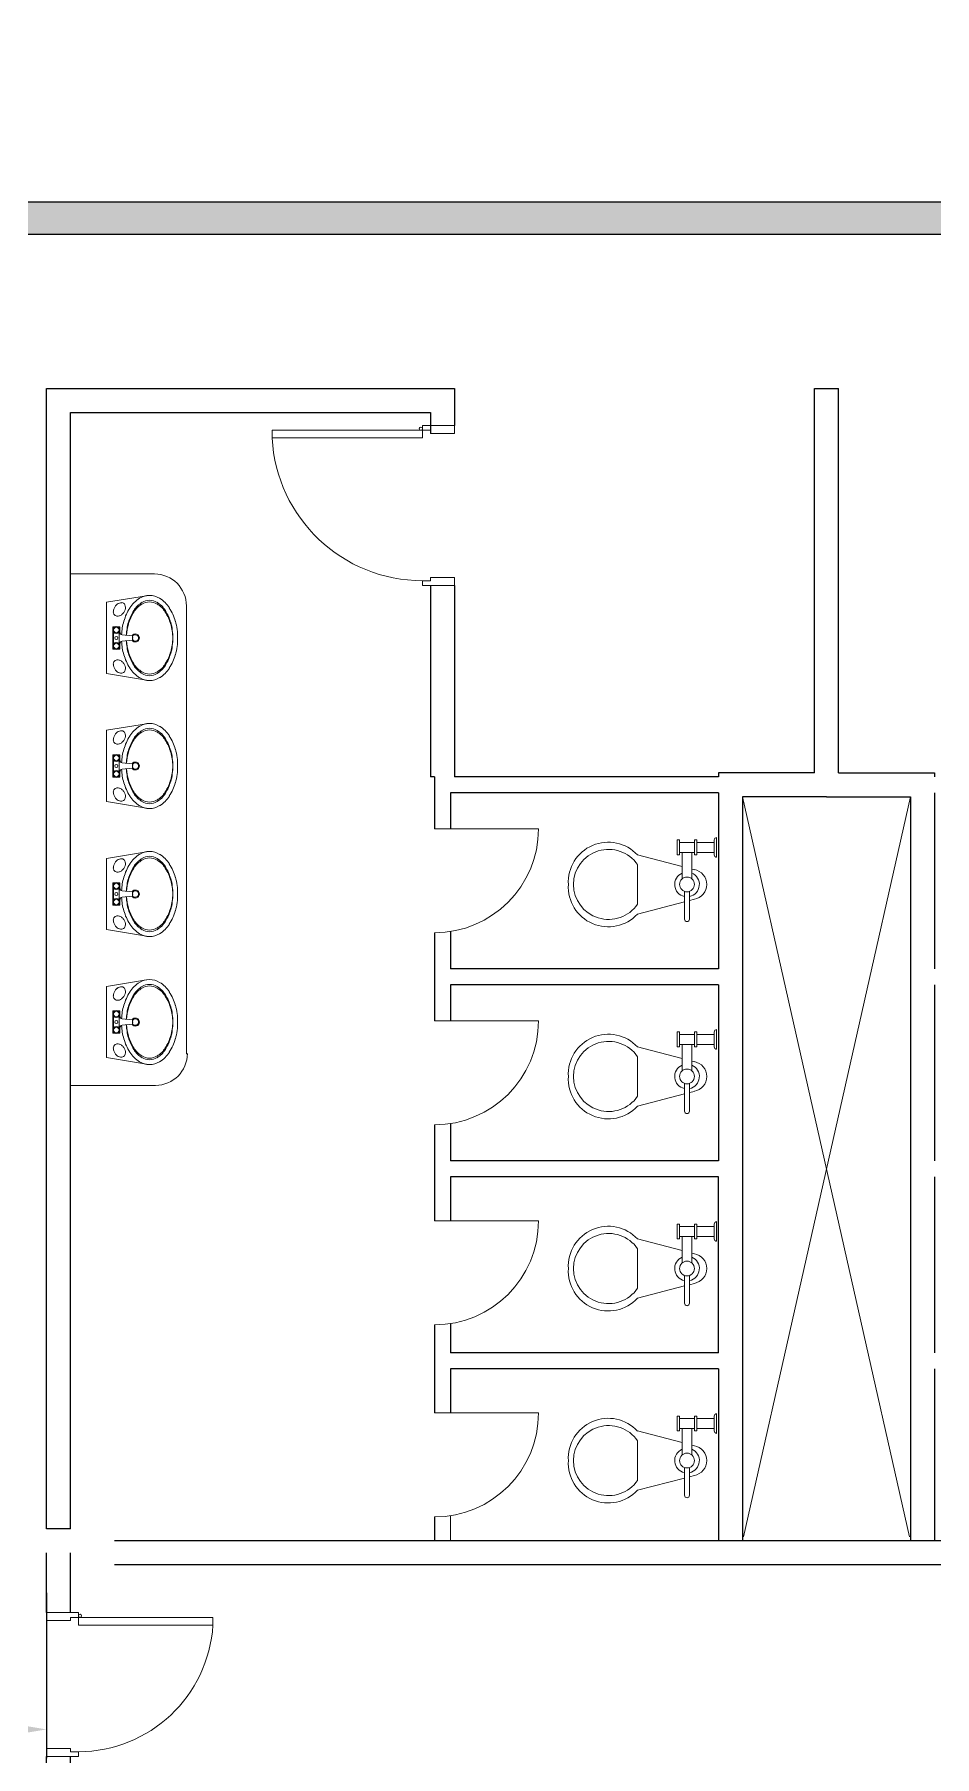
# Model space of a CAD drawing. Extents: x -3700 to 3801, y 313 to 399.
# Drawn here: x 46.05 to 51.68, y 337.73 to 348.49 of the extents above; entities that cross this region are included whole.
import ezdxf
from ezdxf import colors
from ezdxf.entities.mleader import LeaderData, LeaderLine
from ezdxf.math import Vec2, Vec3

# ---------------------------------------------------------------- set-up
doc = ezdxf.new("R2010")
doc.units = 0
doc.header["$LTSCALE"] = 0.15
doc.layers.get('Defpoints').update_dxf_attribs({"color": 252})
for name, color, linetype in [('0 sockets', 252, 'Continuous'), ('0 sound', 252, 'Continuous'), ('0 WIRINF', 2, 'Continuous'), ('CPTOOLS-TRAY', 1, 'Continuous')]:
    doc.layers.add(name, color=color, linetype=linetype)
for name, color, linetype, lineweight in [('anal', 252, 'Continuous', 20), ('DOOR', 252, 'Continuous', 20), ('FIXT', 252, 'Continuous', 9), ('FUR', 252, 'Continuous', 9), ('sofa', 252, 'Continuous', 9), ('wall', 252, 'Continuous', 30), ('WC', 252, 'Continuous', 9)]:
    doc.layers.add(name, color=color, linetype=linetype, lineweight=lineweight)
doc.dimstyles.get("Standard").update_dxf_attribs({"dimtxt": 0.18, "dimasz": 0.18, "dimexe": 0.18, "dimexo": 0.0625, "dimgap": 0.09, "dimtad": 0, "dimtih": 1, "dimtoh": 1, "dimdec": 4, "dimzin": 0, "dimdsep": 46, "dimtxsty": 'Standard', "dimcen": 0.09, "dimadec": 0, "dimazin": 0, "dimtfac": 1, "dimtdec": 4, "dimtofl": 0, "dimtmove": 0, "dimatfit": 3, "dimfxl": 1, "dimtolj": 1, "dimtzin": 0, "dimarcsym": 0})

# ---------------------------------------------------------------- blocks, each defined once
blk = doc.blocks.new('D90')
at = {"layer": 'DOOR'}
for points in [[(0.03, 0.2), (0.03, 1.04), (0.078, 1.04), (0.078, 0.2)], [(0.03, 0.2), (0, 0.2), (0, 0), (0.05, 0), (0.05, 0.15), (0.03, 0.15)], [(0.87, 0.2), (0.9, 0.2), (0.9, 0), (0.85, 0), (0.85, 0.15), (0.87, 0.15)]]:
    blk.add_lwpolyline(points, close=True, dxfattribs=at)
blk.add_circle((0.02, 0.21), 0.01, dxfattribs=at)
blk.add_arc((0.025, 0.197), 0.845, 0.2218, 86.3889, dxfattribs=at)
blk = doc.blocks.new('D100')
at = {"layer": 'DOOR'}
for points in [[(0.03, 0.2), (0.03, 1.14), (0.078, 1.14), (0.078, 0.2)], [(0.03, 0.2), (0, 0.2), (0, 0), (0.05, 0), (0.05, 0.15), (0.03, 0.15)], [(0.97, 0.2), (1, 0.2), (1, 0), (0.95, 0), (0.95, 0.15), (0.97, 0.15)]]:
    blk.add_lwpolyline(points, close=True, dxfattribs=at)
blk.add_circle((0.02, 0.21), 0.01, dxfattribs=at)
blk.add_arc((0.029, 0.2), 0.941, 0.0029, 86.9663, dxfattribs=at)
blk = doc.blocks.new('ARCH')
at = {"layer": 'anal'}
for p, q in [((46.275, 345.117), (46.8, 345.117)), ((47, 344.917), (47, 342.117)), ((46.806, 341.921), (46.275, 341.921))]:
    blk.add_line(p, q, dxfattribs=at)
for centre, start, end in [((46.8, 344.917), 0, 90), ((46.806, 342.121), 270, 0)]:
    blk.add_arc(centre, 0.2, start, end, dxfattribs=at)
at = {"layer": 'DOOR'}
for p, q in [((48.55, 343.525), (49.2, 343.525)), ((48.55, 342.325), (49.2, 342.325)), ((48.55, 341.075), (49.2, 341.075)), ((48.55, 339.875), (49.2, 339.875))]:
    blk.add_line(p, q, dxfattribs=at)
for centre in [(48.55, 343.525), (48.55, 342.325), (48.55, 341.075), (48.55, 339.875)]:
    blk.add_arc(centre, 0.65, 270, 0, dxfattribs=at)
at = {"layer": 'FIXT'}
for p, q in [((46.75, 344.981), (46.5, 344.94)), ((46.5, 344.94), (46.5, 344.495)), ((46.544, 344.786), (46.539, 344.787)), ((46.553, 344.787), (46.539, 344.787)), ((46.539, 344.787), (46.539, 344.647)), ((46.544, 344.786), (46.544, 344.78)), ((46.551, 344.786), (46.544, 344.786)), ((46.584, 344.787), (46.571, 344.787)), ((46.58, 344.786), (46.573, 344.786)), ((46.58, 344.786), (46.584, 344.787)), ((46.58, 344.786), (46.58, 344.78)), ((46.584, 344.787), (46.584, 344.756)), ((46.544, 344.754), (46.544, 344.68)), ((46.58, 344.754), (46.58, 344.68)), ((46.584, 344.647), (46.584, 344.678)), ((46.662, 344.73), (46.598, 344.737)), ((46.662, 344.704), (46.598, 344.697)), ((46.664, 344.731), (46.616, 344.735)), ((46.664, 344.703), (46.616, 344.699)), ((46.662, 344.73), (46.664, 344.731)), ((46.662, 344.704), (46.664, 344.703)), ((46.544, 344.648), (46.539, 344.647)), ((46.553, 344.647), (46.539, 344.647)), ((46.544, 344.648), (46.544, 344.654)), ((46.551, 344.648), (46.544, 344.648)), ((46.584, 344.647), (46.571, 344.647)), ((46.58, 344.648), (46.573, 344.648)), ((46.58, 344.648), (46.58, 344.654)), ((46.58, 344.648), (46.584, 344.647)), ((46.5, 344.495), (46.75, 344.453)), ((46.75, 344.181), (46.5, 344.14)), ((46.5, 344.14), (46.5, 343.695)), ((46.544, 343.986), (46.539, 343.987)), ((46.553, 343.987), (46.539, 343.987)), ((46.539, 343.987), (46.539, 343.847)), ((46.544, 343.986), (46.544, 343.98)), ((46.551, 343.986), (46.544, 343.986)), ((46.544, 343.954), (46.544, 343.88)), ((46.584, 343.987), (46.571, 343.987)), ((46.58, 343.986), (46.573, 343.986)), ((46.58, 343.986), (46.584, 343.987)), ((46.58, 343.986), (46.58, 343.98)), ((46.58, 343.954), (46.58, 343.88)), ((46.584, 343.987), (46.584, 343.956)), ((46.662, 343.93), (46.598, 343.937)), ((46.664, 343.931), (46.616, 343.935)), ((46.662, 343.93), (46.664, 343.931)), ((46.544, 343.848), (46.539, 343.847)), ((46.553, 343.847), (46.539, 343.847)), ((46.544, 343.848), (46.544, 343.854)), ((46.551, 343.848), (46.544, 343.848)), ((46.584, 343.847), (46.571, 343.847)), ((46.58, 343.848), (46.573, 343.848)), ((46.58, 343.848), (46.58, 343.854)), ((46.58, 343.848), (46.584, 343.847)), ((46.584, 343.847), (46.584, 343.878)), ((46.662, 343.904), (46.598, 343.897)), ((46.664, 343.903), (46.616, 343.899)), ((46.662, 343.904), (46.664, 343.903)), ((46.5, 343.695), (46.75, 343.653)), ((46.75, 343.381), (46.5, 343.34)), ((46.5, 343.34), (46.5, 342.895)), ((46.539, 343.187), (46.539, 343.047)), ((46.544, 343.186), (46.539, 343.187)), ((46.553, 343.187), (46.539, 343.187)), ((46.544, 343.186), (46.544, 343.18)), ((46.551, 343.186), (46.544, 343.186)), ((46.584, 343.187), (46.571, 343.187)), ((46.58, 343.186), (46.573, 343.186)), ((46.58, 343.186), (46.584, 343.187)), ((46.58, 343.186), (46.58, 343.18)), ((46.584, 343.187), (46.584, 343.156)), ((46.544, 343.154), (46.544, 343.08)), ((46.544, 343.048), (46.544, 343.054)), ((46.58, 343.154), (46.58, 343.08)), ((46.58, 343.048), (46.58, 343.054)), ((46.584, 343.047), (46.584, 343.078)), ((46.662, 343.13), (46.598, 343.137)), ((46.662, 343.104), (46.598, 343.097)), ((46.664, 343.131), (46.616, 343.135)), ((46.664, 343.103), (46.616, 343.099)), ((46.662, 343.13), (46.664, 343.131)), ((46.662, 343.104), (46.664, 343.103)), ((46.544, 343.048), (46.539, 343.047)), ((46.553, 343.047), (46.539, 343.047)), ((46.551, 343.048), (46.544, 343.048)), ((46.584, 343.047), (46.571, 343.047)), ((46.58, 343.048), (46.573, 343.048)), ((46.58, 343.048), (46.584, 343.047)), ((46.5, 342.895), (46.75, 342.853)), ((46.75, 342.581), (46.5, 342.54)), ((46.5, 342.54), (46.5, 342.095)), ((46.544, 342.386), (46.539, 342.387)), ((46.553, 342.387), (46.539, 342.387)), ((46.539, 342.387), (46.539, 342.247)), ((46.544, 342.386), (46.544, 342.38)), ((46.551, 342.386), (46.544, 342.386)), ((46.544, 342.354), (46.544, 342.28)), ((46.584, 342.387), (46.571, 342.387)), ((46.58, 342.386), (46.573, 342.386)), ((46.58, 342.386), (46.584, 342.387)), ((46.58, 342.386), (46.58, 342.38)), ((46.58, 342.354), (46.58, 342.28)), ((46.584, 342.387), (46.584, 342.356)), ((46.662, 342.33), (46.598, 342.337)), ((46.662, 342.304), (46.598, 342.297)), ((46.664, 342.331), (46.616, 342.335)), ((46.664, 342.303), (46.616, 342.299)), ((46.662, 342.33), (46.664, 342.331)), ((46.662, 342.304), (46.664, 342.303)), ((46.544, 342.248), (46.539, 342.247)), ((46.553, 342.247), (46.539, 342.247)), ((46.544, 342.248), (46.544, 342.254)), ((46.551, 342.248), (46.544, 342.248)), ((46.584, 342.247), (46.571, 342.247)), ((46.58, 342.248), (46.573, 342.248)), ((46.58, 342.248), (46.58, 342.254)), ((46.58, 342.248), (46.584, 342.247)), ((46.584, 342.247), (46.584, 342.278)), ((46.5, 342.095), (46.75, 342.053))]:
    blk.add_line(p, q, dxfattribs=at)
for centre, radius in [((46.562, 344.767), 0.022), ((46.562, 344.767), 0.0173), ((46.562, 344.667), 0.022), ((46.562, 344.667), 0.0173), ((46.562, 344.717), 0.0095), ((46.562, 343.967), 0.022), ((46.562, 343.967), 0.0173), ((46.562, 343.917), 0.0095), ((46.562, 343.867), 0.022), ((46.562, 343.867), 0.0173), ((46.562, 343.167), 0.022), ((46.562, 343.167), 0.0173), ((46.562, 343.067), 0.022), ((46.562, 343.067), 0.0173), ((46.562, 343.117), 0.0095), ((46.562, 342.367), 0.022), ((46.562, 342.367), 0.0173), ((46.562, 342.317), 0.0095), ((46.562, 342.267), 0.022), ((46.562, 342.267), 0.0173)]:
    blk.add_circle(centre, radius, dxfattribs=at)
for centre, radius, start, end in [((46.591, 344.883), 0.0477, 162.1518, 181.6897), ((46.579, 344.882), 0.036, 181.6897, 205.9295), ((46.606, 344.878), 0.0632, 145, 162.1518), ((46.606, 344.878), 0.0632, 127.8482, 145), ((46.596, 344.89), 0.0477, 108.3103, 127.8482), ((46.592, 344.901), 0.036, 84.0705, 108.3103), ((46.594, 344.914), 0.0237, 55, 84.0705), ((46.594, 344.914), 0.0237, 25.9295, 55), ((46.884, 344.747), 0.285, 146.5346, 164.6876), ((46.556, 344.913), 0.0632, 325, 342.1518), ((46.583, 344.908), 0.036, 1.6897, 25.9295), ((46.571, 344.908), 0.0477, 342.1518, 1.6897), ((46.884, 344.747), 0.255, 146.5346, 164.6876), ((46.814, 344.794), 0.202, 122.0725, 146.5346), ((46.814, 344.794), 0.172, 122.0725, 146.5346), ((46.814, 344.784), 0.172, 122.0725, 146.5346), ((46.769, 344.864), 0.119, 90, 122.0725), ((46.769, 344.864), 0.0886, 90, 122.0725), ((46.769, 344.854), 0.0886, 90, 122.0725), ((46.769, 344.864), 0.119, 57.9275, 90), ((46.769, 344.864), 0.0886, 57.9275, 90), ((46.769, 344.854), 0.0886, 57.9275, 90), ((46.725, 344.794), 0.172, 33.4654, 57.9275), ((46.725, 344.784), 0.172, 33.4654, 57.9275), ((46.725, 344.794), 0.202, 33.4654, 57.9275), ((46.655, 344.747), 0.255, 15.3124, 33.4654), ((46.655, 344.747), 0.285, 15.3124, 33.4654), ((46.533, 344.767), 0.0115, 315.8561, 44.1439), ((46.568, 344.877), 0.0237, 205.9295, 235), ((46.568, 344.877), 0.0237, 235, 264.0705), ((46.562, 344.796), 0.0115, 225.8561, 314.1439), ((46.569, 344.889), 0.036, 264.0705, 288.3103), ((46.591, 344.767), 0.0115, 135.8561, 224.1439), ((46.566, 344.9), 0.0477, 288.3103, 307.8482), ((46.556, 344.913), 0.0632, 307.8482, 325), ((46.994, 344.717), 0.4, 164.6876, 176.8829), ((46.994, 344.717), 0.37, 164.6876, 177.3133), ((46.994, 344.707), 0.37, 164.6876, 175.771), ((46.884, 344.737), 0.255, 146.5346, 164.6876), ((46.655, 344.737), 0.255, 15.3124, 33.4654), ((46.545, 344.717), 0.37, 0, 15.3124), ((46.545, 344.707), 0.37, 1.5476, 15.3124), ((46.545, 344.717), 0.4, 0, 15.3124), ((46.533, 344.667), 0.0115, 315.8561, 44.1439), ((46.562, 344.738), 0.0115, 45.8561, 134.1439), ((46.562, 344.696), 0.0115, 225.8561, 314.1439), ((46.591, 344.667), 0.0115, 135.8561, 224.1439), ((46.6, 344.757), 0.02, 186.6527, 264.0223), ((46.6, 344.677), 0.02, 95.9777, 173.3473), ((46.604, 344.756), 0.02, 180, 254.9387), ((46.604, 344.678), 0.02, 105.0613, 180), ((46.994, 344.717), 0.4, 183.1171, 195.3124), ((46.994, 344.717), 0.37, 182.6867, 195.3124), ((46.994, 344.727), 0.37, 184.229, 195.3124), ((46.681, 344.717), 0.025, 211.8827, 148.1173), ((46.565, 344.717), 0.0978, 352.2121, 7.7879), ((46.681, 344.717), 0.02, 90, 148.5007), ((46.565, 344.717), 0.099, 351.872, 8.128), ((46.681, 344.717), 0.02, 211.4993, 270), ((46.681, 344.717), 0.02, 270, 90), ((46.545, 344.727), 0.37, 344.6876, 358.4524), ((46.545, 344.717), 0.37, 344.6876, 0), ((46.545, 344.717), 0.4, 344.6876, 0), ((46.579, 344.552), 0.036, 154.0705, 178.3103), ((46.568, 344.557), 0.0237, 125, 154.0705), ((46.562, 344.638), 0.0115, 45.8561, 134.1439), ((46.568, 344.557), 0.0237, 95.9295, 125), ((46.569, 344.545), 0.036, 71.6897, 95.9295), ((46.566, 344.534), 0.0477, 52.1518, 71.6897), ((46.556, 344.522), 0.0632, 35, 52.1518), ((46.884, 344.687), 0.285, 195.3124, 213.4654), ((46.556, 344.522), 0.0632, 17.8482, 35), ((46.884, 344.697), 0.255, 195.3124, 213.4654), ((46.884, 344.687), 0.255, 195.3124, 213.4654), ((46.655, 344.697), 0.255, 326.5346, 344.6876), ((46.655, 344.687), 0.255, 326.5346, 344.6876), ((46.655, 344.687), 0.285, 326.5346, 344.6876), ((46.591, 344.551), 0.0477, 178.3103, 197.8482), ((46.606, 344.556), 0.0632, 197.8482, 215), ((46.606, 344.556), 0.0632, 215, 232.1518), ((46.596, 344.544), 0.0477, 232.1518, 251.6897), ((46.592, 344.533), 0.036, 251.6897, 275.9295), ((46.594, 344.521), 0.0237, 275.9295, 305), ((46.594, 344.521), 0.0237, 305, 334.0705), ((46.583, 344.526), 0.036, 334.0705, 358.3103), ((46.571, 344.526), 0.0477, 358.3103, 17.8482), ((46.814, 344.64), 0.202, 213.4654, 237.9275), ((46.814, 344.65), 0.172, 213.4654, 237.9275), ((46.814, 344.64), 0.172, 213.4654, 237.9275), ((46.769, 344.57), 0.119, 237.9275, 270), ((46.769, 344.58), 0.0886, 237.9275, 270), ((46.769, 344.57), 0.0886, 237.9275, 270), ((46.769, 344.58), 0.0886, 270, 302.0725), ((46.769, 344.57), 0.0886, 270, 302.0725), ((46.769, 344.57), 0.119, 270, 302.0725), ((46.725, 344.65), 0.172, 302.0725, 326.5346), ((46.725, 344.64), 0.172, 302.0725, 326.5346), ((46.725, 344.64), 0.202, 302.0725, 326.5346), ((46.606, 344.078), 0.0632, 127.8482, 145), ((46.596, 344.09), 0.0477, 108.3103, 127.8482), ((46.592, 344.101), 0.036, 84.0705, 108.3103), ((46.594, 344.114), 0.0237, 55, 84.0705), ((46.594, 344.114), 0.0237, 25.9295, 55), ((46.814, 343.994), 0.202, 122.0725, 146.5346), ((46.814, 343.994), 0.172, 122.0725, 146.5346), ((46.814, 343.984), 0.172, 122.0725, 146.5346), ((46.769, 344.064), 0.119, 90, 122.0725), ((46.769, 344.064), 0.0886, 90, 122.0725), ((46.769, 344.054), 0.0886, 90, 122.0725), ((46.769, 344.064), 0.119, 57.9275, 90), ((46.769, 344.064), 0.0886, 57.9275, 90), ((46.769, 344.054), 0.0886, 57.9275, 90), ((46.725, 343.994), 0.172, 33.4654, 57.9275), ((46.725, 343.984), 0.172, 33.4654, 57.9275), ((46.725, 343.994), 0.202, 33.4654, 57.9275), ((46.591, 344.083), 0.0477, 162.1518, 181.6897), ((46.579, 344.082), 0.036, 181.6897, 205.9295), ((46.606, 344.078), 0.0632, 145, 162.1518), ((46.568, 344.077), 0.0237, 205.9295, 235), ((46.568, 344.077), 0.0237, 235, 264.0705), ((46.569, 344.089), 0.036, 264.0705, 288.3103), ((46.566, 344.1), 0.0477, 288.3103, 307.8482), ((46.556, 344.113), 0.0632, 307.8482, 325), ((46.994, 343.917), 0.4, 164.6876, 176.8829), ((46.884, 343.947), 0.285, 146.5346, 164.6876), ((46.556, 344.113), 0.0632, 325, 342.1518), ((46.583, 344.108), 0.036, 1.6897, 25.9295), ((46.571, 344.108), 0.0477, 342.1518, 1.6897), ((46.884, 343.947), 0.255, 146.5346, 164.6876), ((46.884, 343.937), 0.255, 146.5346, 164.6876), ((46.655, 343.947), 0.255, 15.3124, 33.4654), ((46.655, 343.937), 0.255, 15.3124, 33.4654), ((46.655, 343.947), 0.285, 15.3124, 33.4654), ((46.545, 343.917), 0.4, 0, 15.3124), ((46.533, 343.967), 0.0115, 315.8561, 44.1439), ((46.562, 343.996), 0.0115, 225.8561, 314.1439), ((46.562, 343.938), 0.0115, 45.8561, 134.1439), ((46.591, 343.967), 0.0115, 135.8561, 224.1439), ((46.6, 343.957), 0.02, 186.6527, 264.0223), ((46.604, 343.956), 0.02, 180, 254.9387), ((46.994, 343.917), 0.37, 164.6876, 177.3133), ((46.994, 343.907), 0.37, 164.6876, 175.771), ((46.681, 343.917), 0.025, 211.8827, 148.1173), ((46.565, 343.917), 0.0978, 352.2121, 7.7879), ((46.681, 343.917), 0.02, 90, 148.5007), ((46.565, 343.917), 0.099, 351.872, 8.128), ((46.681, 343.917), 0.02, 270, 90), ((46.545, 343.917), 0.37, 0, 15.3124), ((46.545, 343.907), 0.37, 1.5476, 15.3124), ((46.545, 343.927), 0.37, 344.6876, 358.4524), ((46.545, 343.917), 0.37, 344.6876, 0), ((46.545, 343.917), 0.4, 344.6876, 0), ((46.533, 343.867), 0.0115, 315.8561, 44.1439), ((46.562, 343.896), 0.0115, 225.8561, 314.1439), ((46.562, 343.838), 0.0115, 45.8561, 134.1439), ((46.591, 343.867), 0.0115, 135.8561, 224.1439), ((46.6, 343.877), 0.02, 95.9777, 173.3473), ((46.604, 343.878), 0.02, 105.0613, 180), ((46.994, 343.917), 0.4, 183.1171, 195.3124), ((46.884, 343.887), 0.285, 195.3124, 213.4654), ((46.994, 343.917), 0.37, 182.6867, 195.3124), ((46.994, 343.927), 0.37, 184.229, 195.3124), ((46.884, 343.897), 0.255, 195.3124, 213.4654), ((46.884, 343.887), 0.255, 195.3124, 213.4654), ((46.681, 343.917), 0.02, 211.4993, 270), ((46.655, 343.897), 0.255, 326.5346, 344.6876), ((46.655, 343.887), 0.255, 326.5346, 344.6876), ((46.655, 343.887), 0.285, 326.5346, 344.6876), ((46.579, 343.752), 0.036, 154.0705, 178.3103), ((46.591, 343.751), 0.0477, 178.3103, 197.8482), ((46.606, 343.756), 0.0632, 197.8482, 215), ((46.568, 343.757), 0.0237, 125, 154.0705), ((46.568, 343.757), 0.0237, 95.9295, 125), ((46.606, 343.756), 0.0632, 215, 232.1518), ((46.569, 343.745), 0.036, 71.6897, 95.9295), ((46.596, 343.744), 0.0477, 232.1518, 251.6897), ((46.566, 343.734), 0.0477, 52.1518, 71.6897), ((46.592, 343.733), 0.036, 251.6897, 275.9295), ((46.556, 343.722), 0.0632, 35, 52.1518), ((46.594, 343.721), 0.0237, 275.9295, 305), ((46.594, 343.721), 0.0237, 305, 334.0705), ((46.556, 343.722), 0.0632, 17.8482, 35), ((46.583, 343.726), 0.036, 334.0705, 358.3103), ((46.571, 343.726), 0.0477, 358.3103, 17.8482), ((46.814, 343.84), 0.202, 213.4654, 237.9275), ((46.814, 343.85), 0.172, 213.4654, 237.9275), ((46.814, 343.84), 0.172, 213.4654, 237.9275), ((46.769, 343.78), 0.0886, 237.9275, 270), ((46.769, 343.78), 0.0886, 270, 302.0725), ((46.725, 343.85), 0.172, 302.0725, 326.5346), ((46.725, 343.84), 0.172, 302.0725, 326.5346), ((46.725, 343.84), 0.202, 302.0725, 326.5346), ((46.769, 343.77), 0.119, 237.9275, 270), ((46.769, 343.77), 0.0886, 237.9275, 270), ((46.769, 343.77), 0.0886, 270, 302.0725), ((46.769, 343.77), 0.119, 270, 302.0725), ((46.769, 343.264), 0.119, 90, 122.0725), ((46.769, 343.264), 0.119, 57.9275, 90), ((46.591, 343.283), 0.0477, 162.1518, 181.6897), ((46.579, 343.282), 0.036, 181.6897, 205.9295), ((46.606, 343.278), 0.0632, 145, 162.1518), ((46.568, 343.277), 0.0237, 205.9295, 235), ((46.606, 343.278), 0.0632, 127.8482, 145), ((46.596, 343.29), 0.0477, 108.3103, 127.8482), ((46.592, 343.301), 0.036, 84.0705, 108.3103), ((46.556, 343.313), 0.0632, 307.8482, 325), ((46.594, 343.314), 0.0237, 55, 84.0705), ((46.594, 343.314), 0.0237, 25.9295, 55), ((46.884, 343.147), 0.285, 146.5346, 164.6876), ((46.556, 343.313), 0.0632, 325, 342.1518), ((46.583, 343.308), 0.036, 1.6897, 25.9295), ((46.571, 343.308), 0.0477, 342.1518, 1.6897), ((46.884, 343.147), 0.255, 146.5346, 164.6876), ((46.884, 343.137), 0.255, 146.5346, 164.6876), ((46.814, 343.194), 0.202, 122.0725, 146.5346), ((46.814, 343.194), 0.172, 122.0725, 146.5346), ((46.814, 343.184), 0.172, 122.0725, 146.5346), ((46.769, 343.264), 0.0886, 90, 122.0725), ((46.769, 343.254), 0.0886, 90, 122.0725), ((46.769, 343.264), 0.0886, 57.9275, 90), ((46.769, 343.254), 0.0886, 57.9275, 90), ((46.725, 343.194), 0.172, 33.4654, 57.9275), ((46.725, 343.184), 0.172, 33.4654, 57.9275), ((46.725, 343.194), 0.202, 33.4654, 57.9275), ((46.655, 343.147), 0.255, 15.3124, 33.4654), ((46.655, 343.137), 0.255, 15.3124, 33.4654), ((46.655, 343.147), 0.285, 15.3124, 33.4654), ((46.533, 343.167), 0.0115, 315.8561, 44.1439), ((46.568, 343.277), 0.0237, 235, 264.0705), ((46.562, 343.196), 0.0115, 225.8561, 314.1439), ((46.569, 343.289), 0.036, 264.0705, 288.3103), ((46.591, 343.167), 0.0115, 135.8561, 224.1439), ((46.566, 343.3), 0.0477, 288.3103, 307.8482), ((46.994, 343.117), 0.4, 164.6876, 176.8829), ((46.994, 343.117), 0.37, 164.6876, 177.3133), ((46.994, 343.107), 0.37, 164.6876, 175.771), ((46.545, 343.117), 0.37, 0, 15.3124), ((46.545, 343.107), 0.37, 1.5476, 15.3124), ((46.545, 343.117), 0.4, 0, 15.3124), ((46.533, 343.067), 0.0115, 315.8561, 44.1439), ((46.562, 343.138), 0.0115, 45.8561, 134.1439), ((46.562, 343.096), 0.0115, 225.8561, 314.1439), ((46.562, 343.038), 0.0115, 45.8561, 134.1439), ((46.591, 343.067), 0.0115, 135.8561, 224.1439), ((46.6, 343.157), 0.02, 186.6527, 264.0223), ((46.6, 343.077), 0.02, 95.9777, 173.3473), ((46.604, 343.156), 0.02, 180, 254.9387), ((46.604, 343.078), 0.02, 105.0613, 180), ((46.994, 343.117), 0.4, 183.1171, 195.3124), ((46.994, 343.117), 0.37, 182.6867, 195.3124), ((46.994, 343.127), 0.37, 184.229, 195.3124), ((46.681, 343.117), 0.025, 211.8827, 148.1173), ((46.565, 343.117), 0.0978, 352.2121, 7.7879), ((46.681, 343.117), 0.02, 90, 148.5007), ((46.565, 343.117), 0.099, 351.872, 8.128), ((46.681, 343.117), 0.02, 211.4993, 270), ((46.681, 343.117), 0.02, 270, 90), ((46.545, 343.127), 0.37, 344.6876, 358.4524), ((46.545, 343.117), 0.37, 344.6876, 0), ((46.545, 343.117), 0.4, 344.6876, 0), ((46.579, 342.952), 0.036, 154.0705, 178.3103), ((46.591, 342.951), 0.0477, 178.3103, 197.8482), ((46.568, 342.957), 0.0237, 125, 154.0705), ((46.568, 342.957), 0.0237, 95.9295, 125), ((46.569, 342.945), 0.036, 71.6897, 95.9295), ((46.566, 342.934), 0.0477, 52.1518, 71.6897), ((46.556, 342.922), 0.0632, 35, 52.1518), ((46.884, 343.087), 0.285, 195.3124, 213.4654), ((46.556, 342.922), 0.0632, 17.8482, 35), ((46.884, 343.097), 0.255, 195.3124, 213.4654), ((46.884, 343.087), 0.255, 195.3124, 213.4654), ((46.814, 343.05), 0.172, 213.4654, 237.9275), ((46.814, 343.04), 0.172, 213.4654, 237.9275), ((46.725, 343.05), 0.172, 302.0725, 326.5346), ((46.725, 343.04), 0.172, 302.0725, 326.5346), ((46.655, 343.097), 0.255, 326.5346, 344.6876), ((46.655, 343.087), 0.255, 326.5346, 344.6876), ((46.655, 343.087), 0.285, 326.5346, 344.6876), ((46.606, 342.956), 0.0632, 197.8482, 215), ((46.606, 342.956), 0.0632, 215, 232.1518), ((46.596, 342.944), 0.0477, 232.1518, 251.6897), ((46.592, 342.933), 0.036, 251.6897, 275.9295), ((46.594, 342.921), 0.0237, 275.9295, 305), ((46.594, 342.921), 0.0237, 305, 334.0705), ((46.583, 342.926), 0.036, 334.0705, 358.3103), ((46.571, 342.926), 0.0477, 358.3103, 17.8482), ((46.814, 343.04), 0.202, 213.4654, 237.9275), ((46.769, 342.97), 0.119, 237.9275, 270), ((46.769, 342.98), 0.0886, 237.9275, 270), ((46.769, 342.97), 0.0886, 237.9275, 270), ((46.769, 342.98), 0.0886, 270, 302.0725), ((46.769, 342.97), 0.0886, 270, 302.0725), ((46.769, 342.97), 0.119, 270, 302.0725), ((46.725, 343.04), 0.202, 302.0725, 326.5346), ((46.606, 342.478), 0.0632, 145, 162.1518), ((46.606, 342.478), 0.0632, 127.8482, 145), ((46.596, 342.49), 0.0477, 108.3103, 127.8482), ((46.592, 342.501), 0.036, 84.0705, 108.3103), ((46.594, 342.514), 0.0237, 55, 84.0705), ((46.594, 342.514), 0.0237, 25.9295, 55), ((46.583, 342.508), 0.036, 1.6897, 25.9295), ((46.814, 342.394), 0.202, 122.0725, 146.5346), ((46.814, 342.394), 0.172, 122.0725, 146.5346), ((46.814, 342.384), 0.172, 122.0725, 146.5346), ((46.769, 342.464), 0.119, 90, 122.0725), ((46.769, 342.464), 0.0886, 90, 122.0725), ((46.769, 342.454), 0.0886, 90, 122.0725), ((46.769, 342.464), 0.119, 57.9275, 90), ((46.769, 342.464), 0.0886, 57.9275, 90), ((46.769, 342.454), 0.0886, 57.9275, 90), ((46.725, 342.394), 0.172, 33.4654, 57.9275), ((46.725, 342.384), 0.172, 33.4654, 57.9275), ((46.725, 342.394), 0.202, 33.4654, 57.9275), ((46.591, 342.483), 0.0477, 162.1518, 181.6897), ((46.579, 342.482), 0.036, 181.6897, 205.9295), ((46.568, 342.477), 0.0237, 205.9295, 235), ((46.568, 342.477), 0.0237, 235, 264.0705), ((46.569, 342.489), 0.036, 264.0705, 288.3103), ((46.566, 342.5), 0.0477, 288.3103, 307.8482), ((46.556, 342.513), 0.0632, 307.8482, 325), ((46.994, 342.317), 0.4, 164.6876, 176.8829), ((46.884, 342.347), 0.285, 146.5346, 164.6876), ((46.556, 342.513), 0.0632, 325, 342.1518), ((46.571, 342.508), 0.0477, 342.1518, 1.6897), ((46.994, 342.317), 0.37, 164.6876, 177.3133), ((46.994, 342.307), 0.37, 164.6876, 175.771), ((46.884, 342.347), 0.255, 146.5346, 164.6876), ((46.884, 342.337), 0.255, 146.5346, 164.6876), ((46.655, 342.347), 0.255, 15.3124, 33.4654), ((46.655, 342.337), 0.255, 15.3124, 33.4654), ((46.655, 342.347), 0.285, 15.3124, 33.4654), ((46.545, 342.317), 0.37, 0, 15.3124), ((46.545, 342.307), 0.37, 1.5476, 15.3124), ((46.545, 342.317), 0.4, 0, 15.3124), ((46.533, 342.367), 0.0115, 315.8561, 44.1439), ((46.562, 342.396), 0.0115, 225.8561, 314.1439), ((46.562, 342.338), 0.0115, 45.8561, 134.1439), ((46.591, 342.367), 0.0115, 135.8561, 224.1439), ((46.6, 342.357), 0.02, 186.6527, 264.0223), ((46.6, 342.277), 0.02, 95.9777, 173.3473), ((46.604, 342.356), 0.02, 180, 254.9387), ((46.604, 342.278), 0.02, 105.0613, 180), ((46.994, 342.317), 0.37, 182.6867, 195.3124), ((46.994, 342.327), 0.37, 184.229, 195.3124), ((46.681, 342.317), 0.025, 211.8827, 148.1173), ((46.565, 342.317), 0.0978, 352.2121, 7.7879), ((46.681, 342.317), 0.02, 90, 148.5007), ((46.565, 342.317), 0.099, 351.872, 8.128), ((46.681, 342.317), 0.02, 211.4993, 270), ((46.681, 342.317), 0.02, 270, 90), ((46.545, 342.327), 0.37, 344.6876, 358.4524), ((46.545, 342.317), 0.37, 344.6876, 0), ((46.545, 342.317), 0.4, 344.6876, 0), ((46.533, 342.267), 0.0115, 315.8561, 44.1439), ((46.562, 342.296), 0.0115, 225.8561, 314.1439), ((46.562, 342.238), 0.0115, 45.8561, 134.1439), ((46.591, 342.267), 0.0115, 135.8561, 224.1439), ((46.994, 342.317), 0.4, 183.1171, 195.3124), ((46.884, 342.287), 0.285, 195.3124, 213.4654), ((46.884, 342.297), 0.255, 195.3124, 213.4654), ((46.884, 342.287), 0.255, 195.3124, 213.4654), ((46.655, 342.297), 0.255, 326.5346, 344.6876), ((46.655, 342.287), 0.255, 326.5346, 344.6876), ((46.655, 342.287), 0.285, 326.5346, 344.6876), ((46.579, 342.152), 0.036, 154.0705, 178.3103), ((46.591, 342.151), 0.0477, 178.3103, 197.8482), ((46.606, 342.156), 0.0632, 197.8482, 215), ((46.568, 342.157), 0.0237, 125, 154.0705), ((46.568, 342.157), 0.0237, 95.9295, 125), ((46.606, 342.156), 0.0632, 215, 232.1518), ((46.569, 342.145), 0.036, 71.6897, 95.9295), ((46.596, 342.144), 0.0477, 232.1518, 251.6897), ((46.566, 342.134), 0.0477, 52.1518, 71.6897), ((46.592, 342.133), 0.036, 251.6897, 275.9295), ((46.556, 342.122), 0.0632, 35, 52.1518), ((46.594, 342.121), 0.0237, 275.9295, 305), ((46.594, 342.121), 0.0237, 305, 334.0705), ((46.556, 342.122), 0.0632, 17.8482, 35), ((46.583, 342.126), 0.036, 334.0705, 358.3103), ((46.571, 342.126), 0.0477, 358.3103, 17.8482), ((46.814, 342.24), 0.202, 213.4654, 237.9275), ((46.814, 342.25), 0.172, 213.4654, 237.9275), ((46.814, 342.24), 0.172, 213.4654, 237.9275), ((46.769, 342.18), 0.0886, 237.9275, 270), ((46.769, 342.17), 0.0886, 237.9275, 270), ((46.769, 342.18), 0.0886, 270, 302.0725), ((46.769, 342.17), 0.0886, 270, 302.0725), ((46.725, 342.25), 0.172, 302.0725, 326.5346), ((46.725, 342.24), 0.172, 302.0725, 326.5346), ((46.725, 342.24), 0.202, 302.0725, 326.5346), ((46.769, 342.17), 0.119, 237.9275, 270), ((46.769, 342.17), 0.119, 270, 302.0725)]:
    blk.add_arc(centre, radius, start, end, dxfattribs=at)
at = {"layer": 'sofa'}
for p, q in [((51.519, 339.1), (50.475, 343.725)), ((51.525, 343.725), (50.481, 339.1))]:
    blk.add_line(p, q, dxfattribs=at)
at = {"layer": 'wall'}
for p, q in [((46.125, 346.275), (48.675, 346.275)), ((46.125, 339.15), (46.125, 346.275)), ((48.675, 346.275), (48.675, 346.045)), ((50.925, 346.275), (51.075, 346.275)), ((50.925, 343.875), (50.925, 346.275)), ((51.075, 343.875), (51.075, 346.275)), ((46.275, 346.125), (48.525, 346.125)), ((46.275, 339.15), (46.275, 346.125)), ((48.525, 346.125), (48.525, 345.995)), ((48.525, 345.045), (48.525, 343.85)), ((48.675, 345.045), (48.675, 343.85)), ((48.55, 343.85), (48.525, 343.85)), ((48.55, 343.85), (48.55, 343.525)), ((50.325, 343.85), (48.675, 343.85)), ((50.325, 343.875), (50.325, 343.85)), ((50.925, 343.875), (50.325, 343.875)), ((51.075, 343.875), (51.675, 343.875)), ((51.675, 343.875), (51.675, 343.85)), ((48.65, 343.75), (48.65, 343.525)), ((50.325, 343.75), (48.65, 343.75)), ((50.325, 343.75), (50.325, 342.65)), ((50.475, 343.725), (50.475, 339.075)), ((51, 343.725), (50.475, 343.725)), ((51, 343.725), (51.525, 343.725)), ((51.525, 343.725), (51.525, 339.075)), ((51.675, 343.75), (51.675, 342.65)), ((48.55, 342.875), (48.55, 342.325)), ((48.65, 342.883), (48.65, 342.65)), ((50.325, 342.65), (48.65, 342.65)), ((48.65, 342.55), (48.65, 342.325)), ((50.325, 342.55), (48.65, 342.55)), ((50.325, 342.55), (50.325, 341.45)), ((51.675, 342.55), (51.675, 341.45)), ((48.55, 341.675), (48.55, 341.075)), ((48.65, 341.683), (48.65, 341.45)), ((50.325, 341.45), (48.65, 341.45)), ((48.65, 341.35), (48.65, 341.075)), ((50.325, 341.35), (48.65, 341.35)), ((50.325, 340.25), (50.325, 341.35)), ((51.675, 341.35), (51.675, 340.25)), ((48.55, 340.425), (48.55, 339.875)), ((48.65, 340.433), (48.65, 340.25)), ((50.325, 340.25), (48.65, 340.25)), ((48.65, 340.15), (48.65, 339.875)), ((50.325, 340.15), (48.65, 340.15)), ((50.325, 340.15), (50.325, 339.075)), ((51.675, 340.15), (51.675, 339.075)), ((48.55, 339.225), (48.55, 339.075)), ((46.275, 339.15), (46.125, 339.15)), ((53.334, 339.075), (46.55, 339.075)), ((46.125, 338.627), (46.125, 339)), ((46.275, 338.627), (46.275, 339)), ((53.3, 338.925), (46.55, 338.925)), ((46.125, 331.866), (46.125, 337.727)), ((46.275, 331.866), (46.275, 337.727))]:
    blk.add_line(p, q, dxfattribs=at)
at = {"layer": 'WC'}
for p, q in [((50.066, 343.362), (50.066, 343.455)), ((50.066, 343.455), (50.082, 343.455)), ((50.082, 343.455), (50.082, 343.362)), ((50.082, 343.439), (50.174, 343.439)), ((50.174, 343.377), (50.082, 343.377)), ((50.097, 343.377), (50.097, 343.211)), ((50.159, 343.211), (50.159, 343.377)), ((50.174, 343.362), (50.174, 343.455)), ((50.174, 343.455), (50.19, 343.455)), ((50.19, 343.455), (50.19, 343.362)), ((50.19, 343.439), (50.298, 343.439)), ((50.298, 343.377), (50.19, 343.377)), ((50.298, 343.362), (50.298, 343.455)), ((50.313, 343.347), (50.313, 343.47)), ((50.097, 343.289), (49.819, 343.362)), ((49.819, 343.053), (49.819, 343.3)), ((50.082, 343.362), (50.066, 343.362)), ((50.174, 343.269), (50.158, 343.273)), ((50.19, 343.362), (50.174, 343.362)), ((50.112, 343.068), (49.819, 342.991)), ((50.112, 342.96), (50.112, 343.133)), ((50.143, 343.133), (50.143, 342.96)), ((50.174, 343.084), (50.143, 343.076)), ((50.066, 342.162), (50.066, 342.255)), ((50.066, 342.255), (50.082, 342.255)), ((50.082, 342.255), (50.082, 342.162)), ((50.082, 342.239), (50.174, 342.239)), ((50.174, 342.162), (50.174, 342.255)), ((50.174, 342.255), (50.19, 342.255)), ((50.19, 342.255), (50.19, 342.162)), ((50.19, 342.239), (50.298, 342.239)), ((50.298, 342.162), (50.298, 342.255)), ((50.313, 342.147), (50.313, 342.27)), ((50.097, 342.089), (49.819, 342.162)), ((49.819, 341.853), (49.819, 342.1)), ((50.082, 342.162), (50.066, 342.162)), ((50.174, 342.177), (50.082, 342.177)), ((50.097, 342.177), (50.097, 342.011)), ((50.159, 342.011), (50.159, 342.177)), ((50.19, 342.162), (50.174, 342.162)), ((50.298, 342.177), (50.19, 342.177)), ((50.174, 342.069), (50.158, 342.073)), ((50.112, 341.868), (49.819, 341.791)), ((50.112, 341.76), (50.112, 341.933)), ((50.143, 341.933), (50.143, 341.76)), ((50.174, 341.884), (50.143, 341.876)), ((50.066, 340.962), (50.066, 341.055)), ((50.066, 341.055), (50.082, 341.055)), ((50.082, 341.055), (50.082, 340.962)), ((50.082, 341.039), (50.174, 341.039)), ((50.174, 340.962), (50.174, 341.055)), ((50.174, 341.055), (50.19, 341.055)), ((50.19, 341.055), (50.19, 340.962)), ((50.19, 341.039), (50.298, 341.039)), ((50.298, 340.962), (50.298, 341.055)), ((50.313, 340.947), (50.313, 341.07)), ((50.097, 340.889), (49.819, 340.962)), ((49.819, 340.653), (49.819, 340.9)), ((50.082, 340.962), (50.066, 340.962)), ((50.174, 340.977), (50.082, 340.977)), ((50.097, 340.977), (50.097, 340.811)), ((50.159, 340.811), (50.159, 340.977)), ((50.19, 340.962), (50.174, 340.962)), ((50.298, 340.977), (50.19, 340.977)), ((50.174, 340.869), (50.158, 340.873)), ((50.112, 340.56), (50.112, 340.733)), ((50.143, 340.733), (50.143, 340.56)), ((50.174, 340.684), (50.143, 340.676)), ((50.112, 340.668), (49.819, 340.591)), ((50.066, 339.762), (50.066, 339.855)), ((50.066, 339.855), (50.082, 339.855)), ((50.082, 339.855), (50.082, 339.762)), ((50.082, 339.839), (50.174, 339.839)), ((50.174, 339.762), (50.174, 339.855)), ((50.174, 339.855), (50.19, 339.855)), ((50.19, 339.855), (50.19, 339.762)), ((50.19, 339.839), (50.298, 339.839)), ((50.298, 339.762), (50.298, 339.855)), ((50.313, 339.747), (50.313, 339.87)), ((50.097, 339.689), (49.819, 339.762)), ((50.082, 339.762), (50.066, 339.762)), ((50.174, 339.777), (50.082, 339.777)), ((50.097, 339.777), (50.097, 339.611)), ((50.159, 339.611), (50.159, 339.777)), ((50.19, 339.762), (50.174, 339.762)), ((50.298, 339.777), (50.19, 339.777)), ((49.819, 339.453), (49.819, 339.7)), ((50.174, 339.669), (50.158, 339.673)), ((50.112, 339.36), (50.112, 339.533)), ((50.143, 339.533), (50.143, 339.36)), ((50.112, 339.468), (49.819, 339.391)), ((50.174, 339.484), (50.143, 339.476)), ((48.65, 339.233), (48.65, 339.075))]:
    blk.add_line(p, q, dxfattribs=at)
for centre in [(50.128, 343.177), (50.128, 341.977), (50.128, 340.777), (50.128, 339.577)]:
    blk.add_circle(centre, 0.0463, dxfattribs=at)
for centre, radius, start, end in [((49.636, 343.191), 0.25, 43.0172, 183.38), ((49.638, 343.176), 0.22, 34.5054, 179.7), ((50.314, 343.454), 0.0161, 92.4084, 177.5916), ((50.157, 343.177), 0.0942, 280.3889, 79.6111), ((50.314, 343.363), 0.0161, 182.4084, 267.5916), ((49.636, 343.162), 0.25, 176.62, 316.9828), ((49.638, 343.178), 0.22, 180.3, 325.4946), ((50.128, 343.177), 0.0772, 113.4137, 258.1237), ((50.128, 343.177), 0.0772, 281.423, 67.1495), ((50.128, 342.96), 0.0154, 180, 360), ((49.636, 341.991), 0.25, 43.0172, 183.38), ((49.638, 341.976), 0.22, 34.5054, 179.7), ((50.314, 342.254), 0.0161, 92.4084, 177.5916), ((50.314, 342.163), 0.0161, 182.4084, 267.5916), ((49.636, 341.962), 0.25, 176.62, 316.9828), ((49.638, 341.978), 0.22, 180.3, 325.4946), ((50.128, 341.977), 0.0772, 113.4137, 258.1237), ((50.128, 341.977), 0.0772, 281.423, 67.1495), ((50.157, 341.977), 0.0942, 280.3889, 79.6111), ((50.128, 341.76), 0.0154, 180, 360), ((49.636, 340.791), 0.25, 43.0172, 183.38), ((50.314, 341.054), 0.0161, 92.4084, 177.5916), ((49.638, 340.776), 0.22, 34.5054, 179.7), ((50.314, 340.963), 0.0161, 182.4084, 267.5916), ((50.128, 340.777), 0.0772, 113.4137, 258.1237), ((50.128, 340.777), 0.0772, 281.423, 67.1495), ((50.157, 340.777), 0.0942, 280.3889, 79.6111), ((49.636, 340.762), 0.25, 176.62, 316.9828), ((49.638, 340.778), 0.22, 180.3, 325.4946), ((50.128, 340.56), 0.0154, 180, 360), ((49.636, 339.591), 0.25, 43.0172, 183.38), ((50.314, 339.854), 0.0161, 92.4084, 177.5916), ((49.638, 339.576), 0.22, 34.5054, 179.7), ((50.314, 339.763), 0.0161, 182.4084, 267.5916), ((50.128, 339.577), 0.0772, 113.4137, 258.1237), ((50.128, 339.577), 0.0772, 281.423, 67.1495), ((50.157, 339.577), 0.0942, 280.3889, 79.6111), ((49.636, 339.562), 0.25, 176.62, 316.9828), ((49.638, 339.578), 0.22, 180.3, 325.4946), ((50.128, 339.36), 0.0154, 180, 360)]:
    blk.add_arc(centre, radius, start, end, dxfattribs=at)
at = {"layer": 'DOOR', "rotation": 270}
blk.add_blockref('D90', (46.125, 338.627), dxfattribs=at)
at = {"layer": 'FUR', "xscale": -1, "rotation": 90}
blk.add_blockref('D100', (48.675, 346.045), dxfattribs=at)
blk = doc.blocks.new('*U169')
at = {"layer": 'CPTOOLS-TRAY'}
h = blk.add_hatch(color=0, dxfattribs=at)
h.dxf.hatch_style = 1
h.paths.add_polyline_path([(0.1, 37.662), (-0.1, 37.662), (-0.1, 0), (0.1, 0)])
at = {"layer": 'CPTOOLS-TRAY', "color": 0}
blk.add_lwpolyline([(0.1, 37.662), (-0.1, 37.662), (-0.1, 0), (0.1, 0)], close=True, dxfattribs=at)
blk = doc.blocks.new('X4I0P7S6Y6')
at = {"layer": '0 sound', "color": 0, "rotation": 270}
blk.add_blockref('*U169', (45.604, 347.34), dxfattribs=at)
blk = doc.blocks.new('*D225')
at = {"layer": '0 sound', "color": 0, "lineweight": -2, "transparency": 16777216}
for p, q in [((42.027, 338.806), (42.027, 337.717)), ((46.125, 338.751), (46.125, 337.717)), ((42.207, 337.897), (43.566, 337.897)), ((45.945, 337.897), (44.586, 337.897))]:
    blk.add_line(p, q, dxfattribs=at)
at = {"layer": '0 sound', "color": 0, "transparency": 16777216}
for points in [[(42.207, 337.927), (42.207, 337.867), (42.027, 337.897)], [(45.945, 337.927), (45.945, 337.867), (46.125, 337.897)]]:
    blk.add_solid(points, dxfattribs=at)
at = {"layer": 'Defpoints', "color": 0, "transparency": 16777216}
for p in [(42.027, 338.869), (46.125, 338.814), (46.125, 337.897)]:
    blk.add_point(p, dxfattribs=at)
at = {"layer": '0 sound', "color": 0, "transparency": 16777216, "insert": (44.076, 337.897), "char_height": 0.18, "attachment_point": 5}
blk.add_mtext('\\A1;4.0980', dxfattribs=at)

msp = doc.modelspace()

# ---------------------------------------------------------------- block references
at = {"layer": '0 sockets', "color": 3}
msp.add_blockref('ARCH', (0, 0), dxfattribs=at)
at = {"layer": '0 sound', "color": 1}
msp.add_blockref('X4I0P7S6Y6', (0, 0), dxfattribs=at)

# ---------------------------------------------------------------- dimensions: what is measured, and where the dimension line sits
at = {"layer": '0 sound', "color": 3}
dim = msp.add_linear_dim(base=(46.125, 337.89734), p1=(42.02703, 338.86868), p2=(46.125, 338.81374), dimstyle='Standard', dxfattribs=at)
dim.commit()
dim.dimension.update_dxf_attribs({"geometry": '*D225', "text_midpoint": (44.07602, 337.89734)})

# ---------------------------------------------------------------- leaders
ml = msp.add_multileader_mtext('Standard', dxfattribs=at)
ml.set_content('PART 05 TRUNK 50x50x1.5 mm2', color=3)
ml.set_leader_properties()
ml.build(insert=Vec2(0, 0))
ml.multileader.update_dxf_attribs({"text_right_attachment_type": 6, "dogleg_length": 0.2, "arrow_head_size": 0.2})
ctx = ml.context
ctx.base_point, ctx.char_height, ctx.arrow_head_size, ctx.landing_gap_size = Vec3(50.79981, 348.815), 0.2, 0.2, 0.04
ctx.right_attachment, ctx.text_align_type = 6, 2
notes = []
notes.append((ctx, [(0, (1, 1, 0), (56.11314, 348.675), (-1, 0), 0.2, [(0, [(58.93774, 347.44006)], 0, [])])]))
ctx.mtext.insert, ctx.mtext.width, ctx.mtext.alignment, ctx.mtext.flow_direction = Vec3(55.87314, 348.915), 5.0836667, 3, 5
at = {"layer": '0 WIRINF', "color": 3}
ml = msp.add_multileader_mtext('Standard', dxfattribs=at)
ml.set_content(' UTP CAT6 CABLE\\P?20 MM EXPOSED UPVC COND\\PTYPICAL', color=3)
ml.set_leader_properties()
ml.build(insert=Vec2(0, 0))
ml.multileader.update_dxf_attribs({"text_right_attachment_type": 6, "dogleg_length": 0.05, "arrow_head_size": 0.2})
ctx = ml.context
ctx.base_point, ctx.char_height, ctx.arrow_head_size, ctx.landing_gap_size = Vec3(67.29763, 346.60303), 0.05, 0.2, 0.01
ctx.right_attachment, ctx.text_align_type = 6, 2
notes.append((ctx, [(0, (1, 1, 0), (68.55096, 346.56803), (-1, 0), 0.05, [(0, [(69.23461, 346.34448)], 0, [])])]))
ctx.mtext.insert, ctx.mtext.width, ctx.mtext.alignment, ctx.mtext.flow_direction = Vec3(68.49096, 346.62803), 3712.5, 3, 5
ml = msp.add_multileader_mtext('Standard', dxfattribs=at)
ml.set_content(' UTP CAT6 CABLE\\P?20 MM EXPOSED UPVC COND\\PTYPICAL', color=3)
ml.set_leader_properties()
ml.build(insert=Vec2(0, 0))
ml.multileader.update_dxf_attribs({"text_right_attachment_type": 6, "dogleg_length": 0.05, "arrow_head_size": 0.2})
ctx = ml.context
ctx.base_point, ctx.char_height, ctx.arrow_head_size, ctx.landing_gap_size = Vec3(77.15, 346.55216), 0.05, 0.2, 0.01
ctx.right_attachment, ctx.text_align_type = 6, 2
notes.append((ctx, [(0, (1, 1, 0), (78.40333, 346.51716), (-1, 0), 0.05, [(0, [(78.96538, 346.3744)], 0, [])])]))
ctx.mtext.insert, ctx.mtext.width, ctx.mtext.alignment, ctx.mtext.flow_direction = Vec3(78.34333, 346.57716), 3712.5, 3, 5
for ctx, leaders in notes:
    for number, flags, end, landing, length, lines in leaders:
        leader = LeaderData()
        leader.index, (leader.has_last_leader_line, leader.has_dogleg_vector, leader.attachment_direction) = number, flags
        leader.last_leader_point, leader.dogleg_vector, leader.dogleg_length = Vec3(end), Vec3(landing), length
        for number, points, colour, breaks in lines:
            line = LeaderLine()
            line.index, line.vertices, line.color, line.breaks = number, Vec3.list(points), colors.encode_raw_color(colour), breaks
            leader.lines.append(line)
        ctx.leaders.append(leader)

doc.saveas('drawing.dxf')
